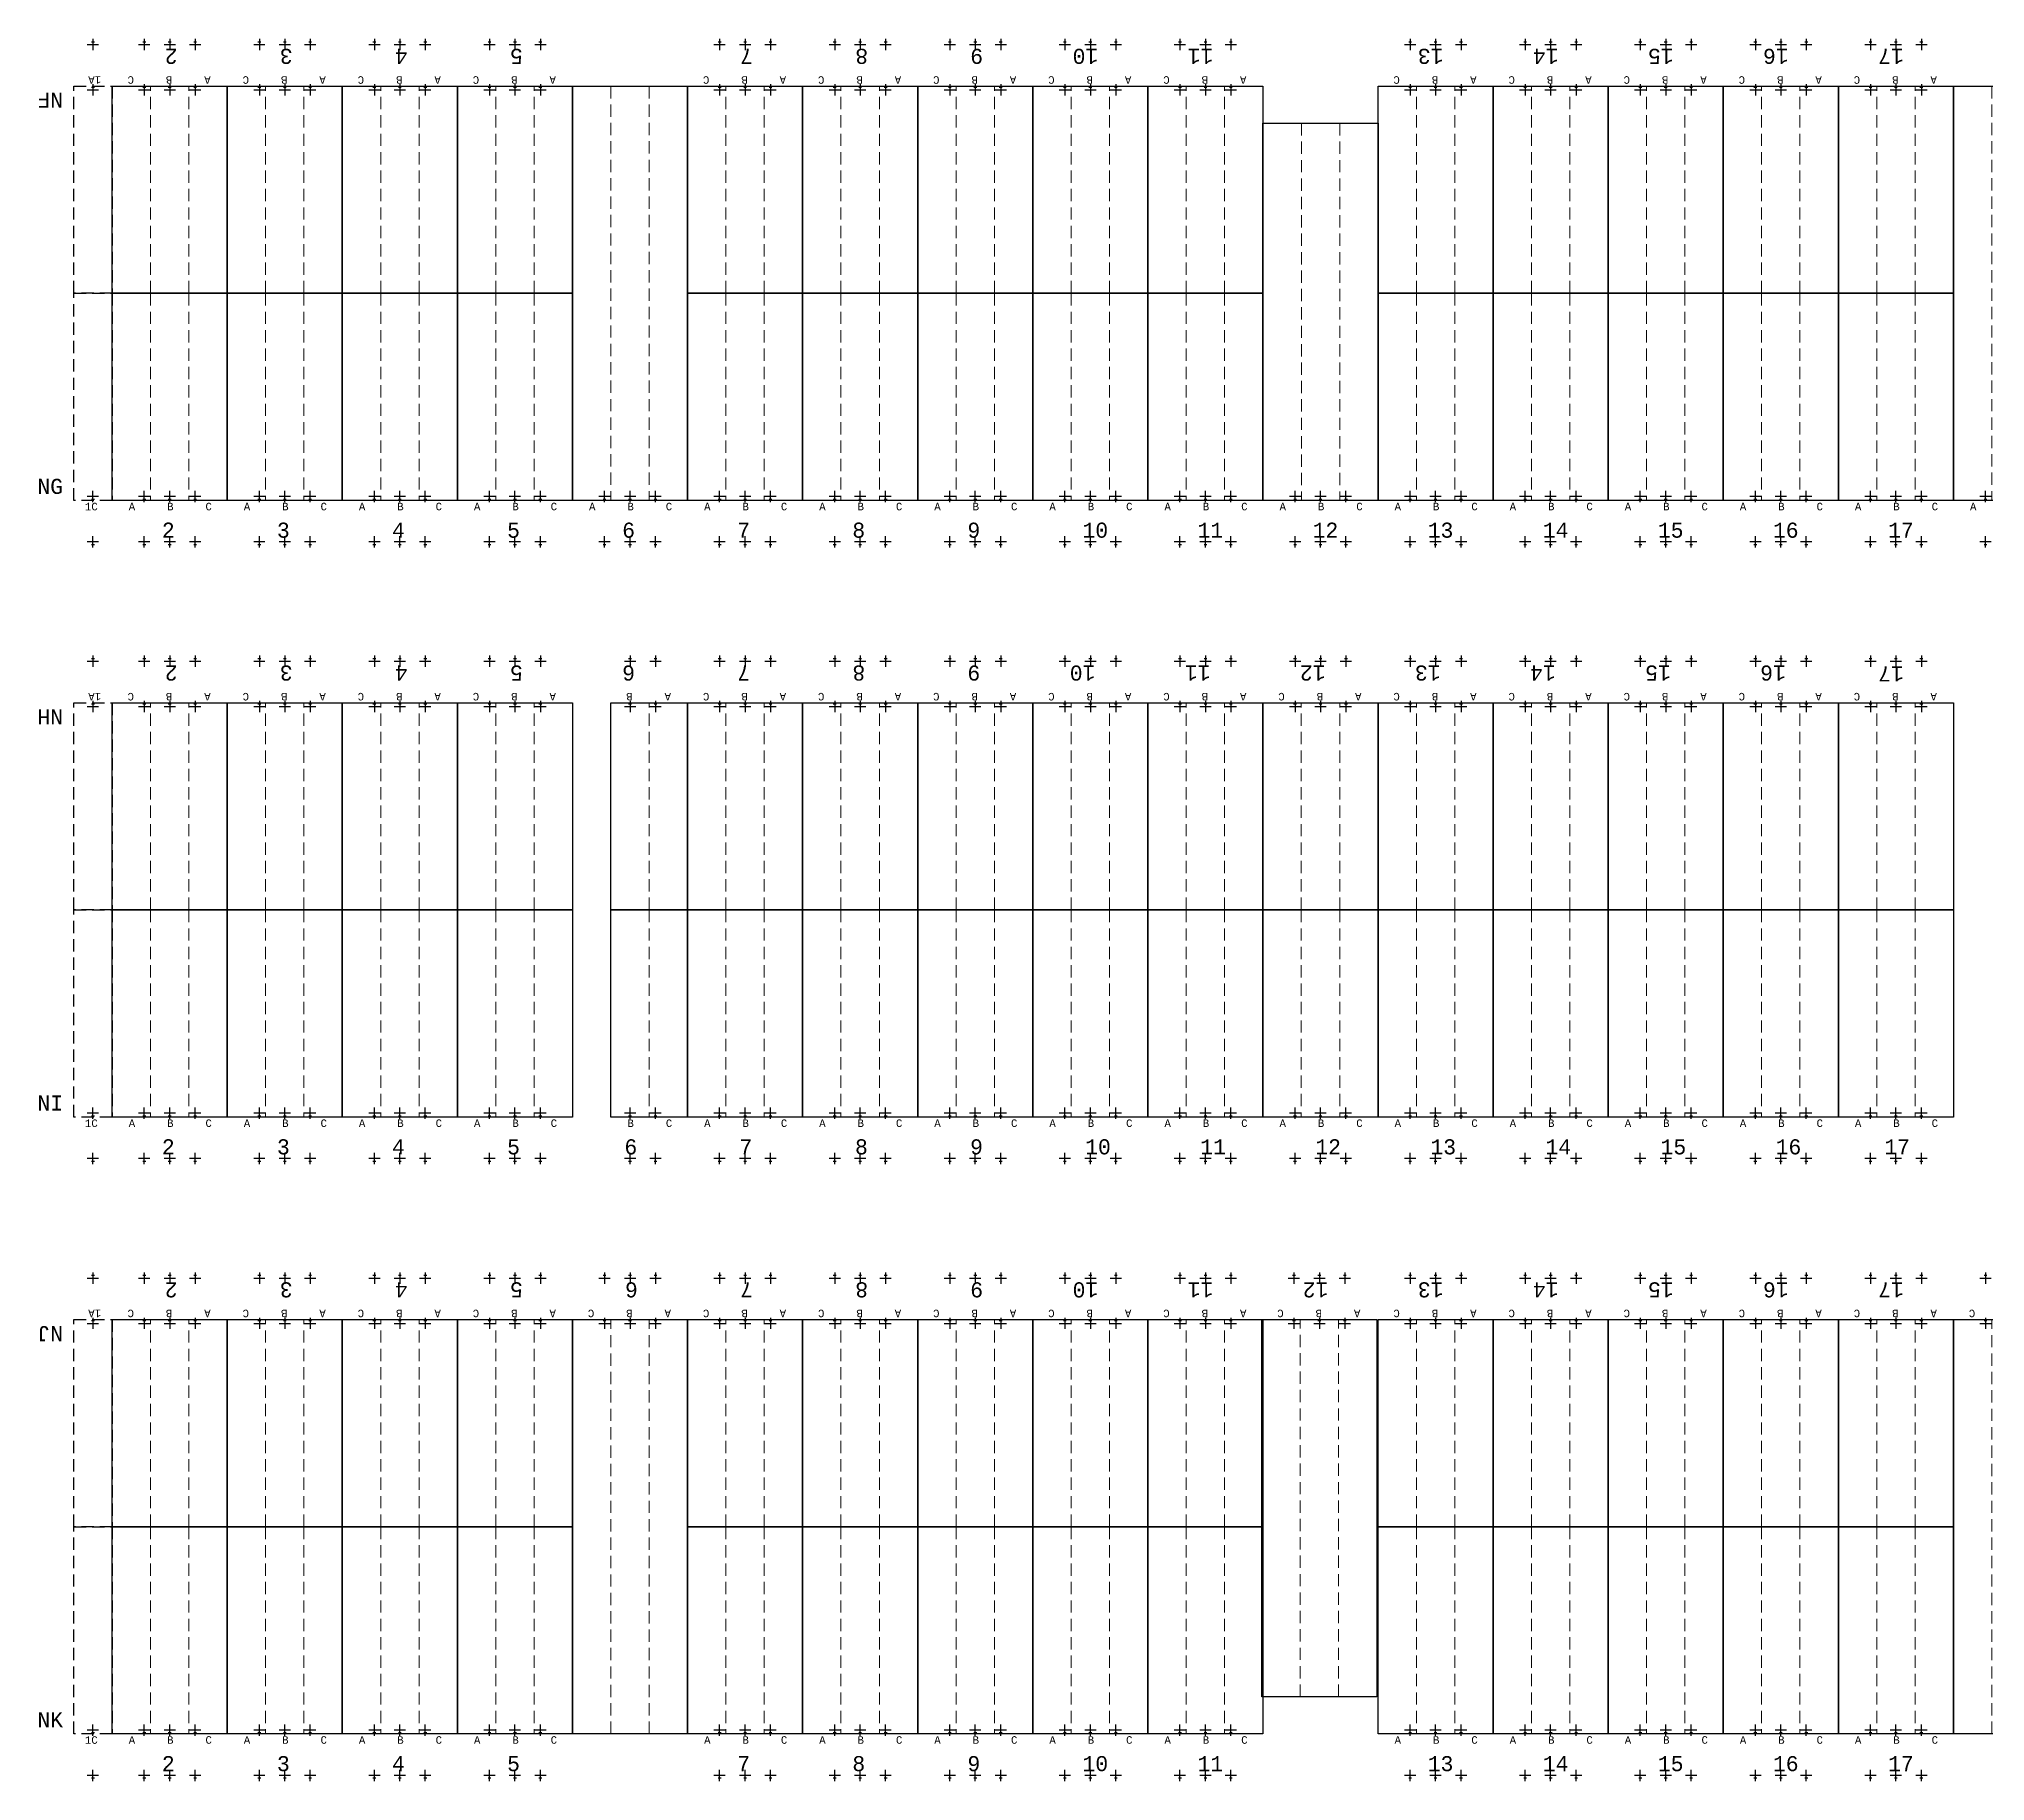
# Model space of a CAD drawing. Header units: millimetres. Extents: x 308165 to 657535, y 5096 to 173229.
# Drawn here: x 370004 to 421550, y 86308 to 132449 of the extents above; entities that cross this region are included whole.
import ezdxf

# ---------------------------------------------------------------- set-up
doc = ezdxf.new("R2010")
doc.units = ezdxf.units.MM
doc.linetypes.add('DASHED', pattern=[0.75, 0.5, -0.25])
for name, color, linetype in [('Bin location transponder', 250, 'Continuous'), ('WF exist equipment', 6, 'Continuous'), ('WF_numbers', 6, 'Continuous')]:
    doc.layers.add(name, color=color, linetype=linetype)
for name, color, linetype, lineweight in [('WF buffer', 1, 'DASHED', 30), ('WF transponder', 3, 'Continuous', 30), ('WF_bay', 5, 'Continuous', 30), ('WF_sketch_stock_areas', 30, 'Continuous', 30)]:
    doc.layers.add(name, color=color, linetype=linetype, lineweight=lineweight)
doc.styles.add('WF_txt', font='consola.ttf')

# ---------------------------------------------------------------- blocks, each defined once
blk = doc.blocks.new('Bin location transponder')
at = {"layer": 'Bin location transponder', "color": 3, "lineweight": 30}
for p, q in [((-600, 0), (600, 0)), ((-150, 300), (150, 300)), ((0, 600), (0, -600))]:
    blk.add_line(p, q, dxfattribs=at)
blk = doc.blocks.new('WF 10x18ft bay')
at = {"layer": 'WF_bay', "linetype": 'DASHED', "lineweight": 5, "ltscale": 650}
for p, q in [((1016, 5486), (1016, 0)), ((2032, 5486), (2032, 0))]:
    blk.add_line(p, q, dxfattribs=at)
at = {"layer": 'WF_bay'}
blk.add_lwpolyline([(0, 5486), (3048, 5486), (3048, 0), (0, 0)], close=True, dxfattribs=at)
at = {"layer": 'WF transponder', "xscale": 0.25, "yscale": 0.25, "zscale": 0.25, "rotation": 180.0000000062352}
for p in [(850, 100), (1524, 100), (2198, 100), (850, -1100), (1524, -1100), (2198, -1100)]:
    blk.add_blockref('Bin location transponder', p, dxfattribs=at)
at = {"layer": 'WF_numbers', "linetype": 'DASHED', "char_height": 200, "attachment_point": 1, "rotation": 0, "style": 'WF_txt'}
for s, insert in [('A', (439, -62, -723)), ('B', (1455, -62, -723)), ('C', (2471, -62, -723))]:
    blk.add_mtext_dynamic_manual_height_columns(s, width=423.53, gutter_width=2118, heights=[0], dxfattribs=dict(at, insert=insert))
blk = doc.blocks.new('WF 10x36ft bay')
at = {"layer": 'WF_bay', "linetype": 'DASHED', "lineweight": 5, "ltscale": 650}
for p, q in [((1016, 10973), (1016, 0)), ((2032, 10973), (2032, 0))]:
    blk.add_line(p, q, dxfattribs=at)
at = {"layer": 'WF_bay'}
blk.add_lwpolyline([(0, 10973), (3048, 10973), (3048, 0), (0, 0)], close=True, dxfattribs=at)
at = {"layer": 'WF transponder', "xscale": 0.25, "yscale": 0.25, "zscale": 0.25, "rotation": 180.0000000062352}
for p in [(850, 100), (1524, 100), (2198, 100), (850, -1100), (1524, -1100), (2198, -1100)]:
    blk.add_blockref('Bin location transponder', p, dxfattribs=at)
at = {"layer": 'WF_numbers', "linetype": 'DASHED', "char_height": 200, "attachment_point": 1, "rotation": 0, "style": 'WF_txt'}
for s, insert in [('A', (439, -62, -723)), ('B', (1455, -62, -723)), ('C', (2471, -62, -723))]:
    blk.add_mtext_dynamic_manual_height_columns(s, width=423.53, gutter_width=2118, heights=[0], dxfattribs=dict(at, insert=insert))
blk = doc.blocks.new('WF 40x216in buffer')
at = {"layer": 'WF buffer', "ltscale": 650}
blk.add_lwpolyline([(0, 5486), (1016, 5486), (1016, 0), (0, 0)], close=True, dxfattribs=at)
at = {"layer": 'WF transponder', "xscale": 0.25, "yscale": 0.25, "zscale": 0.25, "rotation": 180.0000000062352}
for p in [(508, 100), (508, -1100)]:
    blk.add_blockref('Bin location transponder', p, dxfattribs=at)
blk = doc.blocks.new('WF 10x34ft bay')
at = {"layer": 'WF_bay', "linetype": 'DASHED', "lineweight": 5, "ltscale": 650}
for p, q in [((1143863, 971520, -162219), (1143863, 981510, -162219)), ((1144879, 971520, -162219), (1144879, 981510, -162219))]:
    blk.add_line(p, q, dxfattribs=at)
at = {"layer": 'WF_bay', "elevation": -162219}
blk.add_lwpolyline([(1145895, 971520), (1142847, 971520), (1142847, 981510), (1145895, 981510)], close=True, dxfattribs=at)
at = {"layer": 'WF transponder', "xscale": 0.25, "yscale": 0.25, "zscale": 0.25}
for p in [(1143697, 982610, -162219), (1144371, 982610, -162219), (1145045, 982610, -162219), (1143697, 981410, -162219), (1144371, 981410, -162219), (1145045, 981410, -162219)]:
    blk.add_blockref('Bin location transponder', p, dxfattribs=at)
at = {"layer": 'WF_numbers', "linetype": 'DASHED', "char_height": 200, "attachment_point": 1, "rotation": 180, "style": 'WF_txt'}
for s, insert in [('C', (1143424, 981572, -162943)), ('B', (1144440, 981572, -162943)), ('A', (1145456, 981572, -162943))]:
    blk.add_mtext_dynamic_manual_height_columns(s, width=423.53, gutter_width=2118, heights=[0], dxfattribs=dict(at, insert=insert))

msp = doc.modelspace()

# ---------------------------------------------------------------- linework, layer by layer
at = {"layer": 'WF_bay', "linetype": 'DASHED', "lineweight": 5, "ltscale": 650}
for q in [(386168, 114866, -162219), (386168, 103894, -162219)]:
    msp.add_line((386168, 109380, -162219), q, dxfattribs=at)
at = {"layer": 'WF_bay', "elevation": -162219}
for points in [[(387184, 109380), (385152, 109380), (385152, 114866), (387184, 114866)], [(385152, 109380), (387184, 109380), (387184, 103894), (385152, 103894)]]:
    msp.add_lwpolyline(points, close=True, dxfattribs=at)

# ---------------------------------------------------------------- block references
at = {"layer": 'WF exist equipment', "color": 7, "true_color": 0xffffff, "rotation": 180}
msp.add_blockref('WF 10x34ft bay', (1548320, 1101736), dxfattribs=at)
at = {"layer": 'WF exist equipment', "color": 7, "true_color": 0xffffff}
msp.add_blockref('WF 10x34ft bay', (-740452, -882979), dxfattribs=at)
at = {"layer": 'WF transponder', "xscale": 0.25, "yscale": 0.25, "zscale": 0.25}
for p in [(385660, 115966, -162219), (386334, 115966, -162219), (385660, 114766, -162219), (386334, 114766, -162219)]:
    msp.add_blockref('Bin location transponder', p, dxfattribs=at)
at = {"layer": 'WF transponder', "xscale": 0.25, "yscale": 0.25, "zscale": 0.25, "rotation": 180.0000000062352}
for p in [(385660, 103994, -162219), (386334, 103994, -162219), (385660, 102794, -162219), (386334, 102794, -162219)]:
    msp.add_blockref('Bin location transponder', p, dxfattribs=at)
at = {"layer": 'WF_sketch_stock_areas'}
for name, p, rotation in [('WF 40x216in buffer', (371944, 131199, -162219), 180.0000000007941), ('WF 10x18ft bay', (374992, 131199, -162219), 179.9999999999069), ('WF 10x18ft bay', (378040, 131199, -162219), 179.9999999999069), ('WF 10x18ft bay', (381088, 131199, -162219), 179.9999999999069), ('WF 10x18ft bay', (384136, 131199, -162219), 179.9999999999069), ('WF 10x18ft bay', (390232, 131199, -162219), 179.9999999999069), ('WF 10x18ft bay', (393280, 131199, -162219), 179.9999999999069), ('WF 10x18ft bay', (396328, 131199, -162219), 179.9999999999069), ('WF 10x18ft bay', (399376, 131199, -162219), 179.9999999999069), ('WF 10x18ft bay', (402424, 131199, -162219), 179.9999999999069), ('WF 10x18ft bay', (408520, 131199, -162219), 179.9999999999069), ('WF 10x18ft bay', (411568, 131199, -162219), 179.9999999999069), ('WF 10x18ft bay', (414616, 131199, -162219), 179.9999999999069), ('WF 10x18ft bay', (417664, 131199, -162219), 179.9999999999069), ('WF 10x18ft bay', (420712, 131199, -162219), 179.9999999999069), ('WF 40x216in buffer', (371944, 114866, -162219), 179.9999999998754), ('WF 10x18ft bay', (374992, 114866, -162219), 179.9999999999069), ('WF 10x18ft bay', (378040, 114866, -162219), 179.9999999999069), ('WF 10x18ft bay', (381088, 114866, -162219), 179.9999999999069), ('WF 10x18ft bay', (384136, 114866, -162219), 179.9999999999069), ('WF 10x18ft bay', (390232, 114866, -162219), 179.9999999999069), ('WF 10x18ft bay', (393280, 114866, -162219), 179.9999999999069), ('WF 10x18ft bay', (396328, 114866, -162219), 179.9999999999069), ('WF 10x18ft bay', (399376, 114866, -162219), 179.9999999999069), ('WF 10x18ft bay', (402424, 114866, -162219), 179.9999999999069), ('WF 10x18ft bay', (405472, 114866, -162219), 179.9999999999069), ('WF 10x18ft bay', (408520, 114866, -162219), 179.9999999999069), ('WF 10x18ft bay', (411568, 114866, -162219), 179.9999999999069), ('WF 10x18ft bay', (414616, 114866, -162219), 179.9999999999069), ('WF 10x18ft bay', (417664, 114866, -162219), 179.9999999999069), ('WF 10x18ft bay', (420712, 114866, -162219), 179.9999999999069), ('WF 40x216in buffer', (371944, 98531, -162219), 179.9999999999289), ('WF 10x18ft bay', (374992, 98531, -162219), 179.9999999999069), ('WF 10x18ft bay', (378040, 98531, -162219), 179.9999999999069), ('WF 10x18ft bay', (381088, 98531, -162219), 179.9999999999069), ('WF 10x18ft bay', (384136, 98531, -162219), 179.9999999999069), ('WF 10x36ft bay', (387184, 98531, -162219), 180.0000000000523), ('WF 10x18ft bay', (390232, 98531, -162219), 179.9999999999069), ('WF 10x18ft bay', (393280, 98531, -162219), 179.9999999999069), ('WF 10x18ft bay', (396328, 98531, -162219), 179.9999999999069), ('WF 10x18ft bay', (399376, 98531, -162219), 179.9999999999069), ('WF 10x18ft bay', (402424, 98531, -162219), 179.9999999999069), ('WF 10x18ft bay', (408520, 98531, -162219), 179.9999999999069), ('WF 10x18ft bay', (411568, 98531, -162219), 179.9999999999069), ('WF 10x18ft bay', (414616, 98531, -162219), 179.9999999999069), ('WF 10x18ft bay', (417664, 98531, -162219), 179.9999999999069), ('WF 10x18ft bay', (420712, 98531, -162219), 179.9999999999069), ('WF 10x36ft bay', (423760, 98531, -162219), 180.0000000000523)]:
    msp.add_blockref(name, p, dxfattribs=dict(at, rotation=rotation))
for name, p in [('WF 10x36ft bay', (384136, 120226, -162219)), ('WF 10x36ft bay', (420712, 120226, -162219)), ('WF 40x216in buffer', (370928, 120226, -162219)), ('WF 10x18ft bay', (371944, 120226, -162219)), ('WF 10x18ft bay', (374992, 120226, -162219)), ('WF 10x18ft bay', (378040, 120226, -162219)), ('WF 10x18ft bay', (381088, 120226, -162219)), ('WF 10x18ft bay', (387184, 120226, -162219)), ('WF 10x18ft bay', (390232, 120226, -162219)), ('WF 10x18ft bay', (393280, 120226, -162219)), ('WF 10x18ft bay', (396328, 120226, -162219)), ('WF 10x18ft bay', (399376, 120226, -162219)), ('WF 10x18ft bay', (405472, 120226, -162219)), ('WF 10x18ft bay', (408520, 120226, -162219)), ('WF 10x18ft bay', (411568, 120226, -162219)), ('WF 10x18ft bay', (414616, 120226, -162219)), ('WF 10x18ft bay', (417664, 120226, -162219)), ('WF 40x216in buffer', (370928, 103894, -162219)), ('WF 10x18ft bay', (371944, 103894, -162219)), ('WF 10x18ft bay', (374992, 103894, -162219)), ('WF 10x18ft bay', (378040, 103894, -162219)), ('WF 10x18ft bay', (381088, 103894, -162219)), ('WF 10x18ft bay', (387184, 103894, -162219)), ('WF 10x18ft bay', (390232, 103894, -162219)), ('WF 10x18ft bay', (393280, 103894, -162219)), ('WF 10x18ft bay', (396328, 103894, -162219)), ('WF 10x18ft bay', (399376, 103894, -162219)), ('WF 10x18ft bay', (402424, 103894, -162219)), ('WF 10x18ft bay', (405472, 103894, -162219)), ('WF 10x18ft bay', (408520, 103894, -162219)), ('WF 10x18ft bay', (411568, 103894, -162219)), ('WF 10x18ft bay', (414616, 103894, -162219)), ('WF 10x18ft bay', (417664, 103894, -162219)), ('WF 40x216in buffer', (370928, 87558, -162219)), ('WF 10x18ft bay', (371944, 87558, -162219)), ('WF 10x18ft bay', (374992, 87558, -162219)), ('WF 10x18ft bay', (378040, 87558, -162219)), ('WF 10x18ft bay', (381088, 87558, -162219)), ('WF 10x18ft bay', (387184, 87558, -162219)), ('WF 10x18ft bay', (390232, 87558, -162219)), ('WF 10x18ft bay', (393280, 87558, -162219)), ('WF 10x18ft bay', (396328, 87558, -162219)), ('WF 10x18ft bay', (399376, 87558, -162219)), ('WF 10x18ft bay', (405472, 87558, -162219)), ('WF 10x18ft bay', (408520, 87558, -162219)), ('WF 10x18ft bay', (411568, 87558, -162219)), ('WF 10x18ft bay', (414616, 87558, -162219)), ('WF 10x18ft bay', (417664, 87558, -162219))]:
    msp.add_blockref(name, p, dxfattribs=at)

# ---------------------------------------------------------------- texts
at = {"layer": 'WF_numbers', "linetype": 'DASHED', "attachment_point": 1, "style": 'WF_txt'}
for s, insert, char_height, rotation in [('2', (373676, 131787, -162219), 400, 180), ('3', (376724, 131787, -162219), 400, 180), ('4', (379772, 131787, -162219), 400, 180), ('5', (382820, 131787, -162219), 400, 180), ('7', (388916, 131787, -162219), 400, 180), ('8', (391964, 131787, -162219), 400, 180), ('9', (395012, 131787, -162219), 400, 180), ('10', (398060, 131787, -162219), 400, 180), ('11', (401108, 131787, -162219), 400, 180), ('13', (407204, 131787, -162219), 400, 180), ('14', (410252, 131787, -162219), 400, 180), ('15', (413300, 131787, -162219), 400, 180), ('16', (416348, 131787, -162219), 400, 180), ('17', (419396, 131787, -162219), 400, 180), ('1A', (371650, 131261, -162943), 200, 180), ('NF', (370642, 130626, -324439), 400, 180), ('1C', (371223, 120163, -162943), 200, 0), ('2', (373676, 115454, -162219), 400, 180), ('3', (376724, 115454, -162219), 400, 180), ('4', (379772, 115454, -162219), 400, 180), ('5', (382820, 115454, -162219), 400, 180), ('6', (385793, 115454, -162219), 400, 180), ('7', (388841, 115454, -162219), 400, 180), ('8', (391889, 115454, -162219), 400, 180), ('9', (394937, 115454, -162219), 400, 180), ('10', (397985, 115454, -162219), 400, 180), ('11', (401033, 115454, -162219), 400, 180), ('12', (404081, 115454, -162219), 400, 180), ('13', (407129, 115454, -162219), 400, 180), ('14', (410177, 115454, -162219), 400, 180), ('15', (413225, 115454, -162219), 400, 180), ('16', (416273, 115454, -162219), 400, 180), ('17', (419396, 115430, -162219), 400, 180), ('1A', (371650, 114929, -162943), 200, 180), ('B', (385729, 114929, -162943), 200, 180), ('A', (386745, 114929, -162943), 200, 180), ('NH', (370642, 114294, -324439), 400, 180), ('1C', (371223, 103831, -162943), 200, 0), ('B', (385592, 103831, -162943), 200, 0), ('C', (386608, 103831, -162943), 200, 0), ('2', (373676, 99118, -162219), 400, 180), ('3', (376724, 99118, -162219), 400, 180), ('4', (379772, 99118, -162219), 400, 180), ('5', (382820, 99118, -162219), 400, 180), ('6', (385868, 99118, -162219), 400, 180), ('7', (388916, 99118, -162219), 400, 180), ('8', (391964, 99118, -162219), 400, 180), ('9', (395012, 99118, -162219), 400, 180), ('10', (398060, 99118, -162219), 400, 180), ('11', (401108, 99118, -162219), 400, 180), ('12', (404156, 99118, -162219), 400, 180), ('13', (407204, 99118, -162219), 400, 180), ('14', (410252, 99118, -162219), 400, 180), ('15', (413300, 99118, -162219), 400, 180), ('16', (416348, 99118, -162219), 400, 180), ('17', (419396, 99118, -162219), 400, 180), ('1A', (371650, 98593, -162943), 200, 180), ('NJ', (370642, 97958, -324439), 400, 180), ('1C', (371223, 87495, -162943), 200, 0)]:
    msp.add_mtext_dynamic_manual_height_columns(s, width=423.53, gutter_width=2118, heights=[0], dxfattribs=dict(at, insert=insert, char_height=char_height, rotation=rotation))
at = {"layer": 'WF_numbers', "linetype": 'DASHED', "char_height": 400, "style": 'WF_txt'}
for s, insert, attachment_point in [('NG', (370642, 120798, -324439), 3), ('2', (373261, 119638, -162219), 1), ('3', (376309, 119638, -162219), 1), ('4', (379357, 119638, -162219), 1), ('5', (382405, 119638, -162219), 1), ('6', (385453, 119638, -162219), 1), ('7', (388501, 119638, -162219), 1), ('8', (391549, 119638, -162219), 1), ('9', (394597, 119638, -162219), 1), ('10', (397645, 119638, -162219), 1), ('11', (400693, 119638, -162219), 1), ('12', (403741, 119638, -162219), 1), ('13', (406789, 119638, -162219), 1), ('14', (409837, 119638, -162219), 1), ('15', (412885, 119638, -162219), 1), ('16', (415933, 119638, -162219), 1), ('17', (418981, 119638, -162219), 1), ('NI', (370642, 104466, -324439), 3), ('2', (373261, 103306, -162219), 1), ('3', (376309, 103306, -162219), 1), ('4', (379357, 103306, -162219), 1), ('5', (382405, 103306, -162219), 1), ('6', (385512, 103306, -162219), 1), ('7', (388560, 103306, -162219), 1), ('8', (391620, 103306, -162219), 1), ('9', (394668, 103306, -162219), 1), ('10', (397716, 103306, -162219), 1), ('11', (400764, 103306, -162219), 1), ('12', (403812, 103306, -162219), 1), ('13', (406860, 103306, -162219), 1), ('14', (409908, 103306, -162219), 1), ('15', (412956, 103306, -162219), 1), ('16', (416004, 103306, -162219), 1), ('17', (418881, 103306, -162219), 1), ('NK', (370642, 88130, -324439), 3), ('2', (373261, 86970, -162219), 1), ('3', (376309, 86970, -162219), 1), ('4', (379357, 86970, -162219), 1), ('5', (382405, 86970, -162219), 1), ('7', (388501, 86970, -162219), 1), ('8', (391549, 86970, -162219), 1), ('9', (394597, 86970, -162219), 1), ('10', (397645, 86970, -162219), 1), ('11', (400693, 86970, -162219), 1), ('13', (406789, 86970, -162219), 1), ('14', (409837, 86970, -162219), 1), ('15', (412885, 86970, -162219), 1), ('16', (415933, 86970, -162219), 1), ('17', (418981, 86970, -162219), 1)]:
    msp.add_mtext_dynamic_manual_height_columns(s, width=423.53, gutter_width=2118, heights=[0], dxfattribs=dict(at, insert=insert, attachment_point=attachment_point))

doc.saveas('drawing.dxf')
